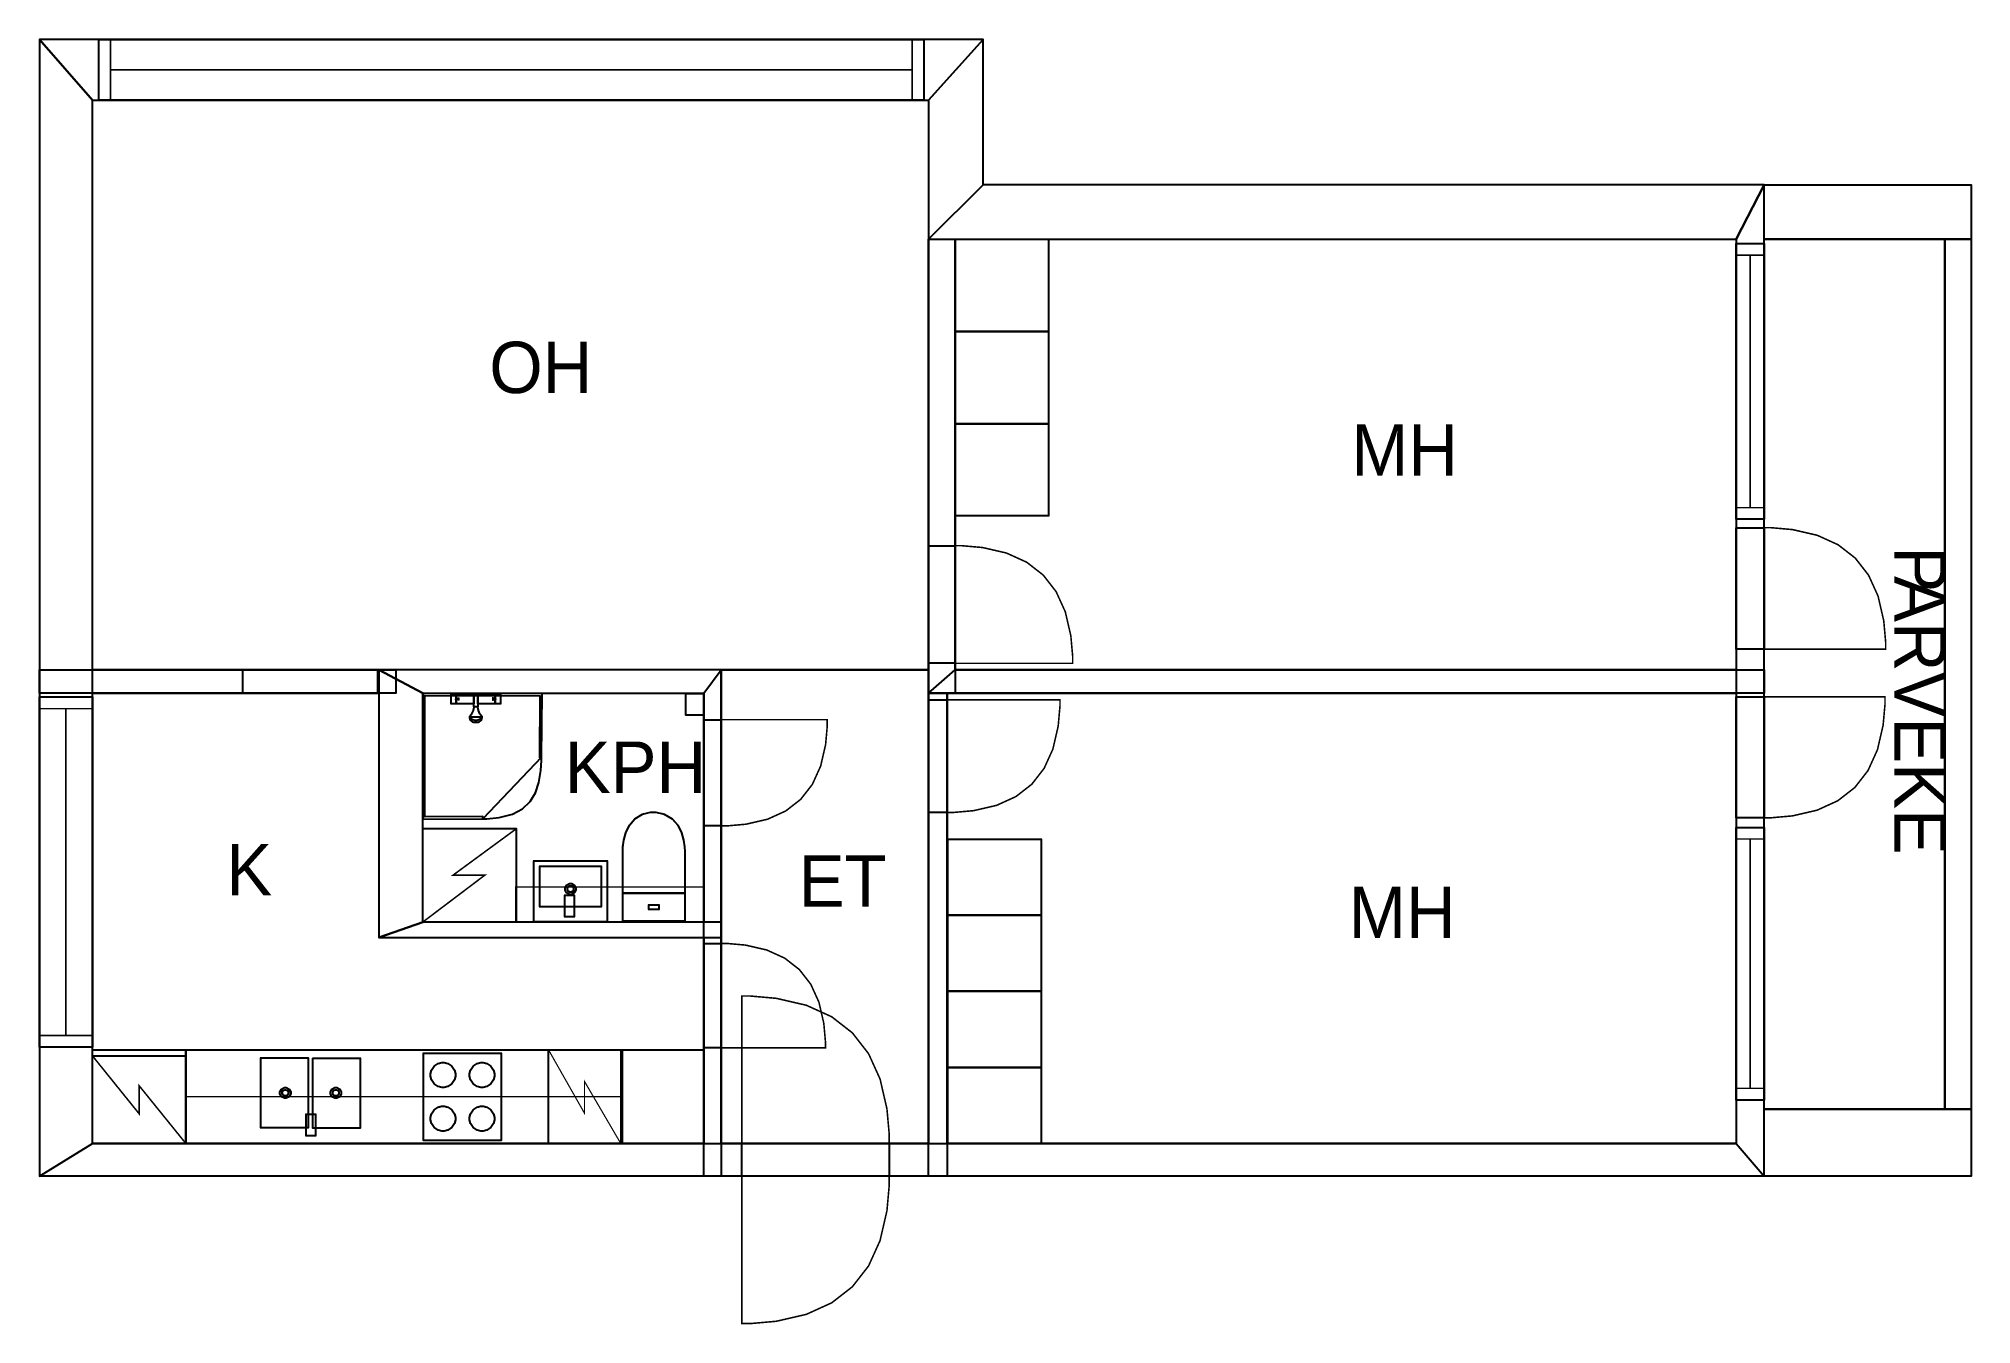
# Model space of a CAD drawing. Extents: x 1.6 to 14.5, y 0 to 8.6.
import ezdxf

# ---------------------------------------------------------------- set-up
doc = ezdxf.new("R2010")
doc.units = 0
doc.layers.get('0').update_dxf_attribs({"linetype": 'CONTINUOUS'})

msp = doc.modelspace()

# ---------------------------------------------------------------- linework, layer by layer
at = {"color": 0}
for points, const_width in [([(1.94271, 8.19129), (7.53836, 8.19129), (7.90294, 8.59754), (1.58854, 8.59754), (1.94271, 8.19129)], 0.00208), ([(1.94271, 1.21007), (1.94271, 8.19129), (1.58854, 8.59754), (1.58854, 0.99132), (1.94271, 1.21007)], 0.00208), ([(1.98574, 8.59754), (7.50624, 8.59754), (7.50624, 8.19129), (1.98574, 8.19129), (1.98574, 8.59754)], 0.01042), ([(1.98574, 8.59754), (7.50624, 8.59754), (7.50624, 8.19129), (1.98574, 8.19129), (1.98574, 8.59754)], 0.01042), ([(7.53836, 8.19129), (7.53836, 7.26025), (7.90294, 7.62483), (7.90294, 8.59754), (7.53836, 8.19129)], 0.00208), ([(7.53836, 7.26025), (12.9415, 7.26025), (13.129, 7.62483), (7.90294, 7.62483), (7.53836, 7.26025)], 0.00208), ([(12.9415, 7.26025), (12.9415, 1.21007), (13.129, 0.99132), (13.129, 7.62483), (12.9415, 7.26025)], 0.00208), ([(13.129, 7.62483), (14.5147, 7.62483), (14.5147, 7.26025), (13.129, 7.26025), (13.129, 7.62483)], 0.00208), ([(7.53836, 7.26025), (7.71544, 7.26025), (7.71544, 4.22353), (7.53836, 4.22353), (7.53836, 7.26025)], 0.00208), ([(7.71636, 7.26025), (7.71636, 6.64318), (8.34136, 6.64318), (8.34136, 7.26025), (7.71636, 7.26025)], 0.01042), ([(13.129, 7.26025), (14.3376, 7.26025), (14.3376, 1.43924), (13.129, 1.43924), (13.129, 7.26025)], 0.00208), ([(14.3376, 7.26025), (14.5147, 7.26025), (14.5147, 1.43924), (14.3376, 1.43924), (14.3376, 7.26025)], 0.00208), ([(12.9415, 7.23226), (13.129, 7.23226), (13.129, 5.38661), (12.9415, 5.38661), (12.9415, 7.23226)], 0.01042), ([(12.9415, 7.23226), (13.129, 7.23226), (13.129, 5.38661), (12.9415, 5.38661), (12.9415, 7.23226)], 0.01042), ([(7.71636, 6.64324), (7.71636, 6.02615), (8.34136, 6.02615), (8.34136, 6.64324), (7.71636, 6.64324)], 0.01042), ([(7.71636, 6.02621), (7.71636, 5.40913), (8.34136, 5.40913), (8.34136, 6.02621), (7.71636, 6.02621)], 0.01042), ([(12.9415, 5.3304), (13.129, 5.3304), (13.129, 4.51693), (12.9415, 4.51693), (12.9415, 5.3304)], 0.01042), ([(12.9415, 5.3304), (13.129, 5.3304), (13.129, 4.51693), (12.9415, 4.51693), (12.9415, 5.3304)], 0.01042), ([(13.129, 5.3304), (13.1766, 5.3304), (13.3196, 5.31771), (13.4848, 5.27957), (13.6246, 5.21604), (13.739, 5.12706), (13.828, 5.01264), (13.8915, 4.87283), (13.9296, 4.70763), (13.9424, 4.56461), (13.9424, 4.51693), (13.129, 4.51693), (13.129, 5.3304)], 0.01042), ([(7.53836, 5.20985), (7.71544, 5.20985), (7.71544, 4.4229), (7.53836, 4.4229), (7.53836, 5.20985)], 0.01042), ([(7.53836, 5.20985), (7.71544, 5.20985), (7.71544, 4.4229), (7.53836, 4.4229), (7.53836, 5.20985)], 0.01042), ([(7.71544, 5.20985), (7.7615, 5.20985), (7.89985, 5.1976), (8.05968, 5.16069), (8.19493, 5.09924), (8.30561, 5.01313), (8.39171, 4.90246), (8.45318, 4.76719), (8.49007, 4.60736), (8.50239, 4.46903), (8.50239, 4.4229), (7.71544, 4.4229), (7.71544, 5.20985)], 0.01042), ([(1.58854, 4.37978), (3.97374, 4.37978), (3.97374, 4.22353), (1.58854, 4.22353), (1.58854, 4.37978)], 0.00208), ([(2.94928, 4.37978), (3.85086, 4.37978), (3.85086, 4.22353), (2.94928, 4.22353), (2.94928, 4.37978)], 0.01042), ([(6.1499, 4.37978), (3.85915, 4.37978), (4.153, 4.22353), (6.03532, 4.22353), (6.1499, 4.37978)], 0.00208), ([(3.85915, 4.37978), (3.85915, 2.58757), (4.153, 2.69174), (4.153, 4.22353), (3.85915, 4.37978)], 0.00208), ([(6.1499, 4.37978), (6.1499, 0.99132), (6.03532, 0.99132), (6.03532, 4.22353), (6.1499, 4.37978)], 0.00208), ([(7.71544, 4.37978), (13.129, 4.37978), (13.129, 4.22353), (7.53836, 4.22353), (7.71544, 4.37978)], 0.00208), ([(1.58854, 4.19775), (1.94271, 4.19775), (1.94271, 1.85444), (1.58854, 1.85444), (1.58854, 4.19775)], 0.01042), ([(1.58854, 4.19775), (1.94271, 4.19775), (1.94271, 1.85444), (1.58854, 1.85444), (1.58854, 4.19775)], 0.01042), ([(4.95258, 4.22006), (4.15306, 4.22108), (4.15397, 3.38021), (4.55567, 3.38118), (4.58306, 3.38178), (4.66525, 3.39079), (4.75293, 3.41379), (4.82096, 3.44954), (4.87181, 3.49729), (4.90767, 3.55632), (4.93088, 3.62587), (4.94385, 3.70524), (4.9484, 3.7716), (4.94883, 3.79368), (4.95258, 4.22006)], 0.00941), ([(4.34429, 4.21588), (4.37761, 4.21588), (4.37761, 4.15229), (4.34429, 4.15229), (4.34429, 4.21588)], 0.01042), ([(4.37761, 4.18354), (4.38081, 4.18479), (4.39046, 4.18864), (4.39324, 4.18983), (4.39324, 4.18983), (4.39324, 4.18842), (4.39324, 4.18408), (4.39324, 4.17979), (4.39324, 4.17833), (4.39324, 4.17833), (4.39085, 4.17899), (4.38086, 4.1824), (4.37761, 4.18354)], 0.01042), ([(4.37761, 4.21588), (4.49431, 4.21588), (4.49431, 4.15229), (4.37761, 4.15229), (4.37761, 4.21588)], 0.01042), ([(4.49431, 4.21588), (4.5224, 4.21588), (4.5224, 4.13254), (4.51535, 4.13254), (4.49957, 4.13254), (4.49431, 4.13254), (4.49431, 4.15338), (4.49431, 4.20025), (4.49431, 4.21588)], 0.01042), ([(4.5224, 4.21588), (4.63911, 4.21588), (4.63911, 4.15229), (4.5224, 4.15229), (4.5224, 4.21588)], 0.01042), ([(4.63803, 4.18354), (4.63476, 4.18479), (4.62511, 4.18864), (4.6224, 4.18983), (4.6224, 4.18983), (4.6224, 4.18842), (4.6224, 4.18408), (4.6224, 4.17979), (4.6224, 4.17833), (4.6224, 4.17833), (4.62472, 4.17899), (4.63471, 4.1824), (4.63803, 4.18354)], 0.01042), ([(4.63803, 4.21588), (4.67344, 4.21588), (4.67344, 4.15229), (4.63803, 4.15229), (4.63803, 4.21588)], 0.01042), ([(7.53836, 4.17904), (7.66336, 4.17904), (7.66336, 3.42518), (7.53836, 3.42518), (7.53836, 4.17904)], 0.01042), ([(7.53836, 4.17904), (7.66336, 4.17904), (7.66336, 3.42518), (7.53836, 3.42518), (7.53836, 4.17904)], 0.01042), ([(7.53836, 4.22353), (7.66336, 4.22353), (7.66336, 0.99132), (7.53836, 0.99132), (7.53836, 4.22353)], 0.00208), ([(7.66336, 3.42518), (7.70751, 3.42518), (7.84, 3.43701), (7.99311, 3.47233), (8.12272, 3.53119), (8.22874, 3.61367), (8.31114, 3.71967), (8.37007, 3.84924), (8.40539, 4.00239), (8.41721, 4.13488), (8.41721, 4.17904), (7.66336, 4.17904), (7.66336, 3.42518)], 0.01042), ([(12.9415, 4.19851), (13.129, 4.19851), (13.129, 3.38932), (12.9415, 3.38932), (12.9415, 4.19851)], 0.01042), ([(12.9415, 4.19851), (13.129, 4.19851), (13.129, 3.38932), (12.9415, 3.38932), (12.9415, 4.19851)], 0.01042), ([(13.129, 3.38932), (13.1763, 3.38932), (13.3186, 3.40201), (13.483, 3.43994), (13.622, 3.50315), (13.7358, 3.59164), (13.8243, 3.70546), (13.8875, 3.84451), (13.9254, 4.0089), (13.9382, 4.15115), (13.9382, 4.19851), (13.129, 4.19851), (13.129, 3.38932)], 0.01042), ([(6.03532, 4.04557), (6.1499, 4.04557), (6.1499, 3.33518), (6.03532, 3.33518), (6.03532, 4.04557)], 0.01042), ([(6.03532, 4.04557), (6.1499, 4.04557), (6.1499, 3.33518), (6.03532, 3.33518), (6.03532, 4.04557)], 0.01042), ([(6.1499, 3.33518), (6.19151, 3.33518), (6.31635, 3.34631), (6.46067, 3.37961), (6.58279, 3.43511), (6.68267, 3.51281), (6.76036, 3.61268), (6.81586, 3.73481), (6.84918, 3.87912), (6.86029, 4.00396), (6.86029, 4.04557), (6.1499, 4.04557), (6.1499, 3.33518)], 0.01042), ([(5.49164, 3.1525), (5.49164, 3.1525), (5.49154, 3.16428), (5.49317, 3.19526), (5.49929, 3.2391), (5.51275, 3.28928), (5.53629, 3.33951), (5.57275, 3.38336), (5.62489, 3.41433), (5.67796, 3.42606), (5.69564, 3.42606), (5.71392, 3.42606), (5.76878, 3.41433), (5.82286, 3.38336), (5.86068, 3.33951), (5.8851, 3.28928), (5.89908, 3.2391), (5.90549, 3.19526), (5.90722, 3.16428), (5.90717, 3.1525), (5.90717, 3.1525), (5.90826, 2.88417), (5.49164, 2.88417), (5.49164, 3.1525)], 0.01042), ([(4.15403, 3.31668), (4.15403, 2.69168), (4.77903, 2.69168), (4.77903, 3.31668), (4.15403, 3.31668)], 0.01042), ([(7.66689, 3.24681), (7.66689, 2.73762), (8.29189, 2.73762), (8.29189, 3.24681), (7.66689, 3.24681)], 0.01042), ([(12.9415, 3.32519), (13.129, 3.32519), (13.129, 1.50071), (12.9415, 1.50071), (12.9415, 3.32519)], 0.01042), ([(12.9415, 3.32519), (13.129, 3.32519), (13.129, 1.50071), (12.9415, 1.50071), (12.9415, 3.32519)], 0.01042), ([(4.89643, 3.10151), (5.38747, 3.10151), (5.38747, 2.69265), (4.89643, 2.69265), (4.89643, 3.10151)], 0.01042), ([(4.93739, 3.06549), (5.34651, 3.06549), (5.34651, 2.79372), (4.93739, 2.79372), (4.93739, 3.06549)], 0.01042), ([(4.77681, 2.92583), (6.03532, 2.92583), (6.03532, 2.69331), (4.77681, 2.69331), (4.77681, 2.92583)], 0.01042), ([(5.10406, 2.87256), (5.16656, 2.87256), (5.16656, 2.72672), (5.10406, 2.72672), (5.10406, 2.87256)], 0.01042), ([(5.10553, 2.91211), (5.10553, 2.91857), (5.11615, 2.93793), (5.13553, 2.94857), (5.14199, 2.94857), (5.14839, 2.94857), (5.16775, 2.93793), (5.17844, 2.91857), (5.17844, 2.91211), (5.17844, 2.90571), (5.16775, 2.88633), (5.14839, 2.87565), (5.14199, 2.87565), (5.13553, 2.87565), (5.11615, 2.88633), (5.10553, 2.90571), (5.10553, 2.91211)], 0.00833), ([(5.12115, 2.91211), (5.12115, 2.91581), (5.12722, 2.92686), (5.13829, 2.93294), (5.14199, 2.93294), (5.14561, 2.93294), (5.15668, 2.92686), (5.16282, 2.91581), (5.16282, 2.91211), (5.16282, 2.90847), (5.15668, 2.8974), (5.14561, 2.89128), (5.14199, 2.89128), (5.13829, 2.89128), (5.12722, 2.8974), (5.12115, 2.90847), (5.12115, 2.91211)], 0.00833), ([(5.49164, 2.88417), (5.90821, 2.88417), (5.90821, 2.69689), (5.49164, 2.69689), (5.49164, 2.88417)], 0.01042), ([(5.66683, 2.80632), (5.73307, 2.80632), (5.73307, 2.77474), (5.66683, 2.77474), (5.66683, 2.80632)], 0.01042), ([(7.66689, 2.73757), (7.66689, 2.22846), (8.29189, 2.22846), (8.29189, 2.73757), (7.66689, 2.73757)], 0.01042), ([(3.85915, 2.58757), (6.1499, 2.58757), (6.1499, 2.69174), (4.153, 2.69174), (3.85915, 2.58757)], 0.00208), ([(6.03532, 2.54829), (6.1499, 2.54829), (6.1499, 1.85015), (6.03532, 1.85015), (6.03532, 2.54829)], 0.01042), ([(6.03532, 2.54829), (6.1499, 2.54829), (6.1499, 1.85015), (6.03532, 1.85015), (6.03532, 2.54829)], 0.01042), ([(6.1499, 2.54829), (6.19075, 2.54829), (6.31347, 2.53737), (6.45529, 2.50467), (6.57531, 2.45014), (6.67344, 2.37381), (6.74983, 2.27561), (6.80436, 2.1556), (6.83708, 2.01383), (6.84804, 1.89111), (6.84804, 1.85015), (6.1499, 1.85015), (6.1499, 2.54829)], 0.01042), ([(7.27513, 1.21007), (7.27513, 1.2679), (7.25965, 1.44129), (7.21343, 1.64165), (7.13639, 1.81119), (7.02849, 1.94993), (6.88976, 2.05783), (6.72021, 2.13487), (6.51981, 2.1811), (6.3464, 2.1965), (6.28863, 2.1965), (6.28863, 1.21007), (7.27513, 1.21007)], 0.01042), ([(7.66689, 2.2284), (7.66689, 1.71924), (8.29189, 1.71924), (8.29189, 2.2284), (7.66689, 2.2284)], 0.01042), ([(1.94271, 1.83556), (2.56771, 1.83556), (2.56771, 1.21056), (1.94271, 1.21056), (1.94271, 1.83556)], 0.01042), ([(1.94271, 1.83556), (2.56771, 1.83556), (2.56771, 1.79389), (1.94271, 1.79389), (1.94271, 1.83556)], 0.01042), ([(2.56771, 1.83556), (5.48822, 1.83556), (5.48822, 1.21056), (2.56771, 1.21056), (2.56771, 1.83556)], 0.01042), ([(4.15821, 1.81424), (4.67828, 1.81424), (4.67828, 1.2309), (4.15821, 1.2309), (4.15821, 1.81424)], 0.01042), ([(4.99474, 1.83556), (5.47819, 1.83556), (5.47819, 1.21056), (4.99474, 1.21056), (4.99474, 1.83556)], 0.00806), ([(5.48481, 1.83556), (6.03532, 1.83556), (6.03532, 1.21056), (5.48481, 1.21056), (5.48481, 1.83556)], 0.01042), ([(3.06988, 1.78299), (3.38579, 1.78299), (3.38579, 1.31424), (3.06988, 1.31424), (3.06988, 1.78299)], 0.01042), ([(3.41906, 1.7819), (3.73497, 1.7819), (3.73497, 1.31315), (3.41906, 1.31315), (3.41906, 1.7819)], 0.01042), ([(4.2054, 1.6684), (4.2054, 1.67654), (4.21192, 1.70085), (4.22982, 1.72732), (4.25629, 1.74522), (4.2806, 1.75174), (4.28874, 1.75174), (4.29682, 1.75174), (4.32113, 1.74522), (4.34765, 1.72732), (4.3655, 1.70085), (4.37207, 1.67654), (4.37207, 1.6684), (4.37207, 1.66032), (4.3655, 1.63596), (4.34765, 1.60949), (4.32113, 1.59164), (4.29682, 1.58507), (4.28874, 1.58507), (4.2806, 1.58507), (4.25629, 1.59164), (4.22982, 1.60949), (4.21192, 1.63596), (4.2054, 1.66032), (4.2054, 1.6684)], 0.01042), ([(4.46658, 1.6684), (4.46658, 1.67654), (4.4731, 1.70085), (4.49094, 1.72732), (4.51742, 1.74522), (4.54178, 1.75174), (4.54992, 1.75174), (4.558, 1.75174), (4.58231, 1.74522), (4.60883, 1.72732), (4.62668, 1.70085), (4.63325, 1.67654), (4.63325, 1.6684), (4.63325, 1.66032), (4.62668, 1.63596), (4.60883, 1.60949), (4.58231, 1.59164), (4.558, 1.58507), (4.54992, 1.58507), (4.54178, 1.58507), (4.51742, 1.59164), (4.49094, 1.60949), (4.4731, 1.63596), (4.46658, 1.66032), (4.46658, 1.6684)], 0.01042), ([(7.66689, 1.71924), (7.66689, 1.21007), (8.29189, 1.21007), (8.29189, 1.71924), (7.66689, 1.71924)], 0.01042), ([(3.19749, 1.54861), (3.19749, 1.55507), (3.20811, 1.57443), (3.22749, 1.58507), (3.23394, 1.58507), (3.24035, 1.58507), (3.25971, 1.57443), (3.2704, 1.55507), (3.2704, 1.54861), (3.2704, 1.54221), (3.25971, 1.52285), (3.24035, 1.51215), (3.23394, 1.51215), (3.22749, 1.51215), (3.20811, 1.52285), (3.19749, 1.54221), (3.19749, 1.54861)], 0.00833), ([(3.21311, 1.54861), (3.21311, 1.55231), (3.21918, 1.56338), (3.23025, 1.56944), (3.23394, 1.56944), (3.23757, 1.56944), (3.24864, 1.56338), (3.25478, 1.55231), (3.25478, 1.54861), (3.25478, 1.54497), (3.24864, 1.5339), (3.23757, 1.52778), (3.23394, 1.52778), (3.23025, 1.52778), (3.21918, 1.5339), (3.21311, 1.54497), (3.21311, 1.54861)], 0.00833), ([(3.5356, 1.54861), (3.5356, 1.55507), (3.54622, 1.57443), (3.5656, 1.58507), (3.57206, 1.58507), (3.57844, 1.58507), (3.59782, 1.57443), (3.60851, 1.55507), (3.60851, 1.54861), (3.60851, 1.54221), (3.59782, 1.52285), (3.57844, 1.51215), (3.57206, 1.51215), (3.5656, 1.51215), (3.54622, 1.52285), (3.5356, 1.54221), (3.5356, 1.54861)], 0.00833), ([(3.55122, 1.54861), (3.55122, 1.55231), (3.55729, 1.56338), (3.56836, 1.56944), (3.57206, 1.56944), (3.57568, 1.56944), (3.58675, 1.56338), (3.59289, 1.55231), (3.59289, 1.54861), (3.59289, 1.54497), (3.58675, 1.5339), (3.57568, 1.52778), (3.57206, 1.52778), (3.56836, 1.52778), (3.55729, 1.5339), (3.55122, 1.54497), (3.55122, 1.54861)], 0.00833), ([(2.56771, 1.52306), (5.49072, 1.52306), (5.49072, 1.21056), (2.56771, 1.21056), (2.56771, 1.52306)], 0.01042), ([(4.2054, 1.37674), (4.2054, 1.38487), (4.21192, 1.40918), (4.22982, 1.43565), (4.25629, 1.45356), (4.2806, 1.46007), (4.28874, 1.46007), (4.29682, 1.46007), (4.32113, 1.45356), (4.34765, 1.43565), (4.3655, 1.40918), (4.37207, 1.38487), (4.37207, 1.37674), (4.37207, 1.36865), (4.3655, 1.34429), (4.34765, 1.31782), (4.32113, 1.29997), (4.29682, 1.2934), (4.28874, 1.2934), (4.2806, 1.2934), (4.25629, 1.29997), (4.22982, 1.31782), (4.21192, 1.34429), (4.2054, 1.36865), (4.2054, 1.37674)], 0.01042), ([(4.46658, 1.37674), (4.46658, 1.38487), (4.4731, 1.40918), (4.49094, 1.43565), (4.51742, 1.45356), (4.54178, 1.46007), (4.54992, 1.46007), (4.558, 1.46007), (4.58231, 1.45356), (4.60883, 1.43565), (4.62668, 1.40918), (4.63325, 1.38487), (4.63325, 1.37674), (4.63325, 1.36865), (4.62668, 1.34429), (4.60883, 1.31782), (4.58231, 1.29997), (4.558, 1.2934), (4.54992, 1.2934), (4.54178, 1.2934), (4.51742, 1.29997), (4.49094, 1.31782), (4.4731, 1.34429), (4.46658, 1.36865), (4.46658, 1.37674)], 0.01042), ([(13.129, 1.43924), (14.5147, 1.43924), (14.5147, 0.99132), (13.129, 0.99132), (13.129, 1.43924)], 0.00208), ([(3.37321, 1.4069), (3.43571, 1.4069), (3.43571, 1.26107), (3.37321, 1.26107), (3.37321, 1.4069)], 0.01042), ([(13.129, 0.99132), (1.58854, 0.99132), (1.94271, 1.21007), (12.9415, 1.21007), (13.129, 0.99132)], 0.00208), ([(6.28863, 1.21007), (7.27513, 1.21007), (7.27513, 0.99132), (6.28863, 0.99132), (6.28863, 1.21007)], 0.01042), ([(6.28863, 1.21007), (7.27513, 1.21007), (7.27513, 0.99132), (6.28863, 0.99132), (6.28863, 1.21007)], 0.01042), ([(7.27513, 0.99132), (7.27513, 0.93354), (7.25965, 0.76015), (7.21343, 0.55979), (7.13639, 0.39025), (7.02849, 0.25152), (6.88976, 0.14361), (6.72021, 0.06657), (6.51981, 0.02034), (6.3464, 0.00488), (6.28863, 0.00488), (6.28863, 0.99132), (7.27513, 0.99132)], 0.01042)]:
    msp.add_lwpolyline(points, close=True, dxfattribs=dict(at, const_width=const_width))
for points in [[(1.94271, 8.19129), (7.53836, 8.19129), (7.90294, 8.59754), (1.58854, 8.59754), (1.94271, 8.19129)], [(1.94271, 1.21007), (1.94271, 8.19129), (1.58854, 8.59754), (1.58854, 0.99132), (1.94271, 1.21007)], [(7.53836, 8.19129), (7.53836, 7.26025), (7.90294, 7.62483), (7.90294, 8.59754), (7.53836, 8.19129)], [(7.53836, 7.26025), (12.9415, 7.26025), (13.129, 7.62483), (7.90294, 7.62483), (7.53836, 7.26025)], [(12.9415, 7.26025), (12.9415, 1.21007), (13.129, 0.99132), (13.129, 7.62483), (12.9415, 7.26025)], [(13.129, 7.62483), (14.5147, 7.62483), (14.5147, 7.26025), (13.129, 7.26025), (13.129, 7.62483)], [(7.53836, 7.26025), (7.71544, 7.26025), (7.71544, 4.22353), (7.53836, 4.22353), (7.53836, 7.26025)], [(1.58854, 4.37978), (3.97374, 4.37978), (3.97374, 4.22353), (1.58854, 4.22353), (1.58854, 4.37978)], [(3.85915, 4.37978), (3.85915, 2.58757), (4.153, 2.69174), (4.153, 4.22353), (3.85915, 4.37978)], [(6.1499, 4.37978), (3.85915, 4.37978), (4.153, 4.22353), (6.03532, 4.22353), (6.1499, 4.37978)], [(6.1499, 4.37978), (6.1499, 0.99132), (6.03532, 0.99132), (6.03532, 4.22353), (6.1499, 4.37978)], [(7.71544, 4.37978), (13.129, 4.37978), (13.129, 4.22353), (7.53836, 4.22353), (7.71544, 4.37978)], [(5.91342, 4.22114), (6.03532, 4.22114), (6.03532, 4.07497), (5.91342, 4.07497), (5.91342, 4.22114)], [(7.53836, 4.22353), (7.66336, 4.22353), (7.66336, 0.99132), (7.53836, 0.99132), (7.53836, 4.22353)], [(3.85915, 2.58757), (6.1499, 2.58757), (6.1499, 2.69174), (4.153, 2.69174), (3.85915, 2.58757)], [(13.129, 1.43924), (14.5147, 1.43924), (14.5147, 0.99132), (13.129, 0.99132), (13.129, 1.43924)], [(13.129, 0.99132), (1.58854, 0.99132), (1.94271, 1.21007), (12.9415, 1.21007), (13.129, 0.99132)]]:
    msp.add_lwpolyline(points, close=True, dxfattribs=at)
at = {"color": 7}
for points in [[(1.98574, 8.59754), (7.50624, 8.59754), (7.50624, 8.19129), (1.98574, 8.19129), (1.98574, 8.59754)], [(1.98574, 8.59754), (7.50624, 8.59754), (7.50624, 8.19129), (1.98574, 8.19129), (1.98574, 8.59754)], [(1.94271, 8.19129), (7.53836, 8.19129), (7.53836, 4.37978), (1.94271, 4.37978), (1.94271, 8.19129)], [(7.71544, 7.26025), (12.9415, 7.26025), (12.9415, 4.37978), (7.71544, 4.37978), (7.71544, 7.26025)], [(7.71636, 7.26025), (8.34136, 7.26025), (8.34136, 6.64318), (7.71636, 6.64318), (7.71636, 7.26025)], [(13.129, 7.26025), (14.3376, 7.26025), (14.3376, 1.43924), (13.129, 1.43924), (13.129, 7.26025)], [(14.3376, 7.26025), (14.5147, 7.26025), (14.5147, 1.43924), (14.3376, 1.43924), (14.3376, 7.26025)], [(12.9415, 7.23226), (13.129, 7.23226), (13.129, 5.38661), (12.9415, 5.38661), (12.9415, 7.23226)], [(12.9415, 7.23226), (13.129, 7.23226), (13.129, 5.38661), (12.9415, 5.38661), (12.9415, 7.23226)], [(7.71636, 6.64324), (8.34136, 6.64324), (8.34136, 6.02615), (7.71636, 6.02615), (7.71636, 6.64324)], [(7.71636, 6.02621), (8.34136, 6.02621), (8.34136, 5.40913), (7.71636, 5.40913), (7.71636, 6.02621)], [(12.9415, 5.3304), (13.129, 5.3304), (13.129, 4.51693), (12.9415, 4.51693), (12.9415, 5.3304)], [(12.9415, 5.3304), (13.129, 5.3304), (13.129, 4.51693), (12.9415, 4.51693), (12.9415, 5.3304)], [(7.53836, 5.20985), (7.71544, 5.20985), (7.71544, 4.4229), (7.53836, 4.4229), (7.53836, 5.20985)], [(7.53836, 5.20985), (7.71544, 5.20985), (7.71544, 4.4229), (7.53836, 4.4229), (7.53836, 5.20985)], [(2.94928, 4.37978), (3.85086, 4.37978), (3.85086, 4.22353), (2.94928, 4.22353), (2.94928, 4.37978)], [(2.94928, 4.37978), (3.85086, 4.37978), (3.85086, 4.22353), (2.94928, 4.22353), (2.94928, 4.37978)], [(6.1499, 4.37978), (7.53836, 4.37978), (7.53836, 1.21007), (6.1499, 1.21007), (6.1499, 4.37978)], [(1.58854, 4.19775), (1.94271, 4.19775), (1.94271, 1.85444), (1.58854, 1.85444), (1.58854, 4.19775)], [(1.58854, 4.19775), (1.94271, 4.19775), (1.94271, 1.85444), (1.58854, 1.85444), (1.58854, 4.19775)], [(3.85915, 2.58757), (6.03532, 2.58757), (6.03532, 1.21007), (1.94271, 1.21007), (1.94271, 4.22353), (3.85915, 4.22353), (3.85915, 2.58757)], [(4.153, 4.22353), (6.03532, 4.22353), (6.03532, 2.69174), (4.153, 2.69174), (4.153, 4.22353)], [(4.95258, 4.22006), (4.15306, 4.22108), (4.15397, 3.38021), (4.55567, 3.38118), (4.58306, 3.38178), (4.66525, 3.39079), (4.75293, 3.41379), (4.82096, 3.44954), (4.87181, 3.49729), (4.90767, 3.55632), (4.93088, 3.62587), (4.94385, 3.70524), (4.9484, 3.7716), (4.94883, 3.79368), (4.95258, 4.22006)], [(4.55469, 3.38217), (4.55469, 3.39703), (4.16808, 3.396), (4.16715, 4.20719), (4.93756, 4.20622), (4.93375, 3.79471), (4.94883, 3.79471)], [(4.34429, 4.21588), (4.37761, 4.21588), (4.37761, 4.15229), (4.34429, 4.15229), (4.34429, 4.21588)], [(4.37761, 4.21588), (4.49431, 4.21588), (4.49431, 4.15229), (4.37761, 4.15229), (4.37761, 4.21588)], [(4.37761, 4.18354), (4.38081, 4.18479), (4.39046, 4.18864), (4.39324, 4.18983), (4.39324, 4.18983), (4.39324, 4.18842), (4.39324, 4.18408), (4.39324, 4.17979), (4.39324, 4.17833), (4.39324, 4.17833), (4.39085, 4.17899), (4.38086, 4.1824), (4.37761, 4.18354)], [(4.49431, 4.21588), (4.5224, 4.21588), (4.5224, 4.13254), (4.51535, 4.13254), (4.49957, 4.13254), (4.49431, 4.13254), (4.49431, 4.15338), (4.49431, 4.20025), (4.49431, 4.21588)], [(4.5224, 4.21588), (4.63911, 4.21588), (4.63911, 4.15229), (4.5224, 4.15229), (4.5224, 4.21588)], [(4.63803, 4.18354), (4.63476, 4.18479), (4.62511, 4.18864), (4.6224, 4.18983), (4.6224, 4.18983), (4.6224, 4.18842), (4.6224, 4.18408), (4.6224, 4.17979), (4.6224, 4.17833), (4.6224, 4.17833), (4.62472, 4.17899), (4.63471, 4.1824), (4.63803, 4.18354)], [(4.63803, 4.21588), (4.67344, 4.21588), (4.67344, 4.15229), (4.63803, 4.15229), (4.63803, 4.21588)], [(7.53836, 4.17904), (7.66336, 4.17904), (7.66336, 3.42518), (7.53836, 3.42518), (7.53836, 4.17904)], [(7.53836, 4.17904), (7.66336, 4.17904), (7.66336, 3.42518), (7.53836, 3.42518), (7.53836, 4.17904)], [(7.66336, 4.22353), (12.9415, 4.22353), (12.9415, 1.21007), (7.66336, 1.21007), (7.66336, 4.22353)], [(12.9415, 4.19851), (13.129, 4.19851), (13.129, 3.38932), (12.9415, 3.38932), (12.9415, 4.19851)], [(12.9415, 4.19851), (13.129, 4.19851), (13.129, 3.38932), (12.9415, 3.38932), (12.9415, 4.19851)], [(4.49431, 4.13254), (4.49431, 4.12625), (4.49061, 4.10732), (4.48074, 4.0849), (4.47765, 4.08046), (4.47657, 4.07889), (4.46642, 4.06429), (4.46615, 4.06272), (4.4656, 4.0599), (4.46978, 4.04335), (4.48643, 4.03049), (4.49219, 4.0294), (4.49349, 4.02919), (4.50504, 4.02838), (4.5089, 4.02838), (4.50782, 4.02838), (4.51199, 4.02838), (4.52322, 4.02919), (4.52453, 4.0294), (4.53022, 4.03049), (4.54688, 4.04335), (4.55106, 4.0599), (4.55057, 4.06272), (4.55029, 4.06429), (4.5401, 4.07889), (4.53907, 4.08046), (4.53592, 4.0849), (4.52604, 4.10732), (4.5224, 4.12625), (4.5224, 4.13254)], [(4.46615, 4.06168), (4.46642, 4.06119), (4.47825, 4.05106), (4.50201, 4.04189), (4.50993, 4.04189), (4.51617, 4.04215), (4.53879, 4.05143), (4.55003, 4.06119), (4.55057, 4.06168)], [(6.03532, 4.04557), (6.1499, 4.04557), (6.1499, 3.33518), (6.03532, 3.33518), (6.03532, 4.04557)], [(6.03532, 4.04557), (6.1499, 4.04557), (6.1499, 3.33518), (6.03532, 3.33518), (6.03532, 4.04557)], [(5.49164, 3.1525), (5.49164, 3.1525), (5.49154, 3.16428), (5.49317, 3.19526), (5.49929, 3.2391), (5.51275, 3.28928), (5.53629, 3.33951), (5.57275, 3.38336), (5.62489, 3.41433), (5.67796, 3.42606), (5.69564, 3.42606), (5.71392, 3.42606), (5.76878, 3.41433), (5.82286, 3.38336), (5.86068, 3.33951), (5.8851, 3.28928), (5.89908, 3.2391), (5.90549, 3.19526), (5.90722, 3.16428), (5.90717, 3.1525), (5.90717, 3.1525), (5.90826, 2.88417), (5.49164, 2.88417), (5.49164, 3.1525)], [(4.15403, 3.31668), (4.77903, 3.31668), (4.77903, 2.69168), (4.15403, 2.69168), (4.15403, 3.31668)], [(7.66689, 3.24681), (8.29189, 3.24681), (8.29189, 2.73762), (7.66689, 2.73762), (7.66689, 3.24681)], [(12.9415, 3.32519), (13.129, 3.32519), (13.129, 1.50071), (12.9415, 1.50071), (12.9415, 3.32519)], [(12.9415, 3.32519), (13.129, 3.32519), (13.129, 1.50071), (12.9415, 1.50071), (12.9415, 3.32519)], [(4.89643, 3.10151), (5.38747, 3.10151), (5.38747, 2.69265), (4.89643, 2.69265), (4.89643, 3.10151)], [(4.93739, 3.06549), (5.34651, 3.06549), (5.34651, 2.79372), (4.93739, 2.79372), (4.93739, 3.06549)], [(5.10406, 2.87256), (5.16656, 2.87256), (5.16656, 2.72672), (5.10406, 2.72672), (5.10406, 2.87256)], [(5.10553, 2.91211), (5.10553, 2.91857), (5.11615, 2.93793), (5.13553, 2.94857), (5.14199, 2.94857), (5.14839, 2.94857), (5.16775, 2.93793), (5.17844, 2.91857), (5.17844, 2.91211), (5.17844, 2.90571), (5.16775, 2.88633), (5.14839, 2.87565), (5.14199, 2.87565), (5.13553, 2.87565), (5.11615, 2.88633), (5.10553, 2.90571), (5.10553, 2.91211)], [(5.12115, 2.91211), (5.12115, 2.91581), (5.12722, 2.92686), (5.13829, 2.93294), (5.14199, 2.93294), (5.14561, 2.93294), (5.15668, 2.92686), (5.16282, 2.91581), (5.16282, 2.91211), (5.16282, 2.90847), (5.15668, 2.8974), (5.14561, 2.89128), (5.14199, 2.89128), (5.13829, 2.89128), (5.12722, 2.8974), (5.12115, 2.90847), (5.12115, 2.91211)], [(5.49164, 2.88417), (5.90821, 2.88417), (5.90821, 2.69689), (5.49164, 2.69689), (5.49164, 2.88417)], [(5.66683, 2.80632), (5.73307, 2.80632), (5.73307, 2.77474), (5.66683, 2.77474), (5.66683, 2.80632)], [(7.66689, 2.73757), (8.29189, 2.73757), (8.29189, 2.22846), (7.66689, 2.22846), (7.66689, 2.73757)], [(6.03532, 2.54829), (6.1499, 2.54829), (6.1499, 1.85015), (6.03532, 1.85015), (6.03532, 2.54829)], [(6.03532, 2.54829), (6.1499, 2.54829), (6.1499, 1.85015), (6.03532, 1.85015), (6.03532, 2.54829)], [(7.66689, 2.2284), (8.29189, 2.2284), (8.29189, 1.71924), (7.66689, 1.71924), (7.66689, 2.2284)], [(1.94271, 1.83556), (2.56771, 1.83556), (2.56771, 1.21056), (1.94271, 1.21056), (1.94271, 1.83556)], [(1.94271, 1.83556), (2.56771, 1.83556), (2.56771, 1.79389), (1.94271, 1.79389), (1.94271, 1.83556)], [(2.56771, 1.83556), (5.48822, 1.83556), (5.48822, 1.21056), (2.56771, 1.21056), (2.56771, 1.83556)], [(4.15821, 1.81424), (4.67828, 1.81424), (4.67828, 1.2309), (4.15821, 1.2309), (4.15821, 1.81424)], [(4.99474, 1.83556), (5.47819, 1.83556), (5.47819, 1.21056), (4.99474, 1.21056), (4.99474, 1.83556)], [(5.48481, 1.83556), (6.03532, 1.83556), (6.03532, 1.21056), (5.48481, 1.21056), (5.48481, 1.83556)], [(3.06988, 1.78299), (3.38579, 1.78299), (3.38579, 1.31424), (3.06988, 1.31424), (3.06988, 1.78299)], [(3.41906, 1.7819), (3.73497, 1.7819), (3.73497, 1.31315), (3.41906, 1.31315), (3.41906, 1.7819)], [(4.2054, 1.6684), (4.2054, 1.67654), (4.21192, 1.70085), (4.22982, 1.72732), (4.25629, 1.74522), (4.2806, 1.75174), (4.28874, 1.75174), (4.29682, 1.75174), (4.32113, 1.74522), (4.34765, 1.72732), (4.3655, 1.70085), (4.37207, 1.67654), (4.37207, 1.6684), (4.37207, 1.66032), (4.3655, 1.63596), (4.34765, 1.60949), (4.32113, 1.59164), (4.29682, 1.58507), (4.28874, 1.58507), (4.2806, 1.58507), (4.25629, 1.59164), (4.22982, 1.60949), (4.21192, 1.63596), (4.2054, 1.66032), (4.2054, 1.6684)], [(4.46658, 1.6684), (4.46658, 1.67654), (4.4731, 1.70085), (4.49094, 1.72732), (4.51742, 1.74522), (4.54178, 1.75174), (4.54992, 1.75174), (4.558, 1.75174), (4.58231, 1.74522), (4.60883, 1.72732), (4.62668, 1.70085), (4.63325, 1.67654), (4.63325, 1.6684), (4.63325, 1.66032), (4.62668, 1.63596), (4.60883, 1.60949), (4.58231, 1.59164), (4.558, 1.58507), (4.54992, 1.58507), (4.54178, 1.58507), (4.51742, 1.59164), (4.49094, 1.60949), (4.4731, 1.63596), (4.46658, 1.66032), (4.46658, 1.6684)], [(7.66689, 1.71924), (8.29189, 1.71924), (8.29189, 1.21007), (7.66689, 1.21007), (7.66689, 1.71924)], [(3.19749, 1.54861), (3.19749, 1.55507), (3.20811, 1.57443), (3.22749, 1.58507), (3.23394, 1.58507), (3.24035, 1.58507), (3.25971, 1.57443), (3.2704, 1.55507), (3.2704, 1.54861), (3.2704, 1.54221), (3.25971, 1.52285), (3.24035, 1.51215), (3.23394, 1.51215), (3.22749, 1.51215), (3.20811, 1.52285), (3.19749, 1.54221), (3.19749, 1.54861)], [(3.21311, 1.54861), (3.21311, 1.55231), (3.21918, 1.56338), (3.23025, 1.56944), (3.23394, 1.56944), (3.23757, 1.56944), (3.24864, 1.56338), (3.25478, 1.55231), (3.25478, 1.54861), (3.25478, 1.54497), (3.24864, 1.5339), (3.23757, 1.52778), (3.23394, 1.52778), (3.23025, 1.52778), (3.21918, 1.5339), (3.21311, 1.54497), (3.21311, 1.54861)], [(3.5356, 1.54861), (3.5356, 1.55507), (3.54622, 1.57443), (3.5656, 1.58507), (3.57206, 1.58507), (3.57844, 1.58507), (3.59782, 1.57443), (3.60851, 1.55507), (3.60851, 1.54861), (3.60851, 1.54221), (3.59782, 1.52285), (3.57844, 1.51215), (3.57206, 1.51215), (3.5656, 1.51215), (3.54622, 1.52285), (3.5356, 1.54221), (3.5356, 1.54861)], [(3.55122, 1.54861), (3.55122, 1.55231), (3.55729, 1.56338), (3.56836, 1.56944), (3.57206, 1.56944), (3.57568, 1.56944), (3.58675, 1.56338), (3.59289, 1.55231), (3.59289, 1.54861), (3.59289, 1.54497), (3.58675, 1.5339), (3.57568, 1.52778), (3.57206, 1.52778), (3.56836, 1.52778), (3.55729, 1.5339), (3.55122, 1.54497), (3.55122, 1.54861)], [(4.2054, 1.37674), (4.2054, 1.38487), (4.21192, 1.40918), (4.22982, 1.43565), (4.25629, 1.45356), (4.2806, 1.46007), (4.28874, 1.46007), (4.29682, 1.46007), (4.32113, 1.45356), (4.34765, 1.43565), (4.3655, 1.40918), (4.37207, 1.38487), (4.37207, 1.37674), (4.37207, 1.36865), (4.3655, 1.34429), (4.34765, 1.31782), (4.32113, 1.29997), (4.29682, 1.2934), (4.28874, 1.2934), (4.2806, 1.2934), (4.25629, 1.29997), (4.22982, 1.31782), (4.21192, 1.34429), (4.2054, 1.36865), (4.2054, 1.37674)], [(4.46658, 1.37674), (4.46658, 1.38487), (4.4731, 1.40918), (4.49094, 1.43565), (4.51742, 1.45356), (4.54178, 1.46007), (4.54992, 1.46007), (4.558, 1.46007), (4.58231, 1.45356), (4.60883, 1.43565), (4.62668, 1.40918), (4.63325, 1.38487), (4.63325, 1.37674), (4.63325, 1.36865), (4.62668, 1.34429), (4.60883, 1.31782), (4.58231, 1.29997), (4.558, 1.2934), (4.54992, 1.2934), (4.54178, 1.2934), (4.51742, 1.29997), (4.49094, 1.31782), (4.4731, 1.34429), (4.46658, 1.36865), (4.46658, 1.37674)], [(3.37321, 1.4069), (3.43571, 1.4069), (3.43571, 1.26107), (3.37321, 1.26107), (3.37321, 1.4069)], [(6.28863, 1.21007), (7.27513, 1.21007), (7.27513, 0.99132), (6.28863, 0.99132), (6.28863, 1.21007)], [(6.28863, 1.21007), (7.27513, 1.21007), (7.27513, 0.99132), (6.28863, 0.99132), (6.28863, 1.21007)]]:
    msp.add_lwpolyline(points, close=True, dxfattribs=at)
at = {"color": 0}
for points, const_width in [([(2.06386, 8.19135), (2.06386, 8.5976)], 0.01042), ([(7.42811, 8.19135), (7.42811, 8.5976)], 0.01042), ([(2.06386, 8.39447), (7.42811, 8.39447)], 0.01042), ([(12.9415, 7.15414), (13.129, 7.15414)], 0.01042), ([(13.0352, 7.15414), (13.0352, 5.46474)], 0.01042), ([(12.9415, 5.46474), (13.129, 5.46474)], 0.01042), ([(4.55469, 3.38217), (4.55469, 3.39703), (4.16808, 3.396), (4.16715, 4.20719), (4.93756, 4.20622), (4.93375, 3.79471), (4.94883, 3.79471)], 0.00941), ([(1.94271, 4.11963), (1.58854, 4.11963)], 0.01042), ([(1.76563, 1.93261), (1.76563, 4.11963)], 0.01042), ([(4.49431, 4.13254), (4.49431, 4.12625), (4.49061, 4.10732), (4.48074, 4.0849), (4.47765, 4.08046), (4.47657, 4.07889), (4.46642, 4.06429), (4.46615, 4.06272), (4.4656, 4.0599), (4.46978, 4.04335), (4.48643, 4.03049), (4.49219, 4.0294), (4.49349, 4.02919), (4.50504, 4.02838), (4.5089, 4.02838), (4.50782, 4.02838), (4.51199, 4.02838), (4.52322, 4.02919), (4.52453, 4.0294), (4.53022, 4.03049), (4.54688, 4.04335), (4.55106, 4.0599), (4.55057, 4.06272), (4.55029, 4.06429), (4.5401, 4.07889), (4.53907, 4.08046), (4.53592, 4.0849), (4.52604, 4.10732), (4.5224, 4.12625), (4.5224, 4.13254)], 0.01042), ([(4.46615, 4.06168), (4.46642, 4.06119), (4.47825, 4.05106), (4.50201, 4.04189), (4.50993, 4.04189), (4.51617, 4.04215), (4.53879, 4.05143), (4.55003, 4.06119), (4.55057, 4.06168)], 0.01042), ([(4.15403, 2.69168), (4.56863, 3.00521), (4.35612, 3.00521), (4.77903, 3.31565)], 0.01042), ([(12.9415, 3.24713), (13.129, 3.24713)], 0.01042), ([(13.0352, 3.24713), (13.0352, 1.57883)], 0.01042), ([(1.94271, 1.93261), (1.58854, 1.93261)], 0.01042), ([(5.47819, 1.21056), (5.23568, 1.62511), (5.23568, 1.4126), (4.99556, 1.83556)], 0.00806), ([(2.56771, 1.21056), (2.25521, 1.597), (2.25521, 1.4095), (1.94271, 1.79699)], 0.01042), ([(12.9415, 1.57883), (13.129, 1.57883)], 0.01042)]:
    msp.add_lwpolyline(points, dxfattribs=dict(at, const_width=const_width))
at = {"color": 7}
for points, const_width in [([(1.94271, 8.19129), (7.53836, 8.19129), (7.53836, 4.37978), (1.94271, 4.37978), (1.94271, 8.19129)], 0.00208), ([(7.71544, 7.26025), (12.9415, 7.26025), (12.9415, 4.37978), (7.71544, 4.37978), (7.71544, 7.26025)], 0.00208), ([(2.94928, 4.37978), (3.85086, 4.37978), (3.85086, 4.22353), (2.94928, 4.22353), (2.94928, 4.37978)], 0.01042), ([(6.1499, 4.37978), (7.53836, 4.37978), (7.53836, 1.21007), (6.1499, 1.21007), (6.1499, 4.37978)], 0.00208), ([(3.85915, 2.58757), (6.03532, 2.58757), (6.03532, 1.21007), (1.94271, 1.21007), (1.94271, 4.22353), (3.85915, 4.22353), (3.85915, 2.58757)], 0.00208), ([(4.153, 4.22353), (6.03532, 4.22353), (6.03532, 2.69174), (4.153, 2.69174), (4.153, 4.22353)], 0.00208), ([(7.66336, 4.22353), (12.9415, 4.22353), (12.9415, 1.21007), (7.66336, 1.21007), (7.66336, 4.22353)], 0.00208)]:
    msp.add_lwpolyline(points, close=True, dxfattribs=dict(at, const_width=const_width))

# ---------------------------------------------------------------- texts
at = {"color": 0}
for s, p in [('OH', (4.59872, 6.23104)), ('MH', (10.3661, 5.6786)), ('KPH', (5.10439, 3.55576)), ('K', (2.83922, 2.87003)), ('ET', (6.66961, 2.79492)), ('MH', (10.3495, 2.58479))]:
    msp.add_text(s, height=0.34375, dxfattribs=at).set_placement(p)
for s, p in [('P', (14.0015, 5.20567)), ('ARVEKE', (14.0015, 5.00667))]:
    msp.add_text(s, height=0.34375, rotation=270, dxfattribs=at).set_placement(p)

doc.saveas('drawing.dxf')
